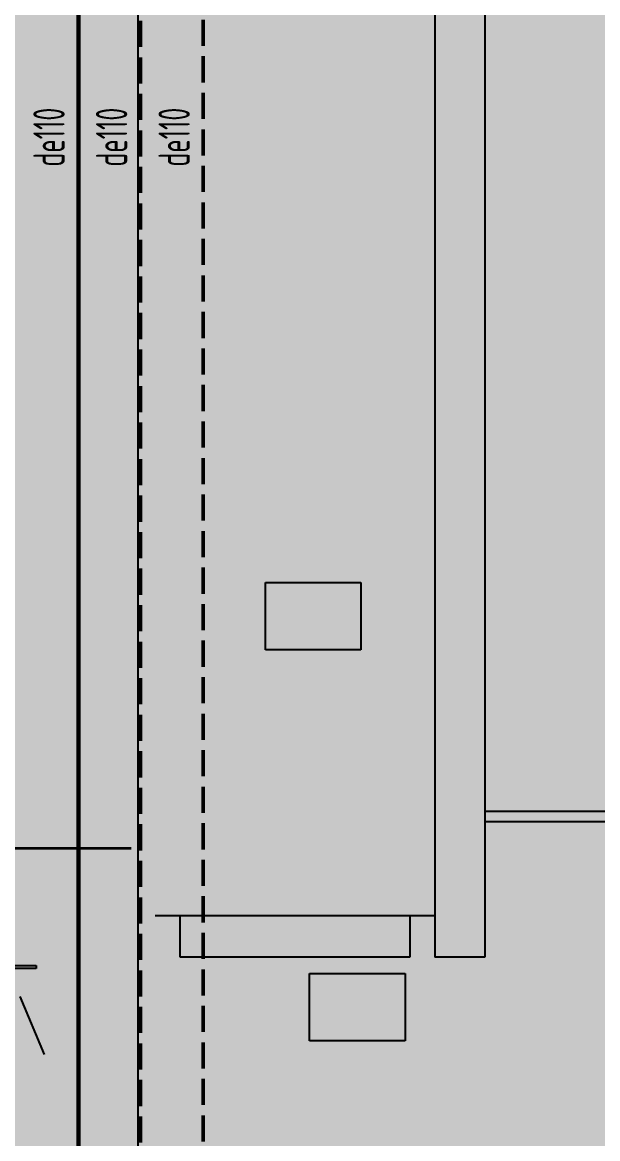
# Model space of a CAD drawing. Header units: inches. Extents: x 143994 to 247866, y 243815 to 272761.
# Drawn here: x 160439 to 163197, y 257056 to 262405 of the extents above; entities that cross this region are included whole.
import ezdxf

# ---------------------------------------------------------------- set-up
doc = ezdxf.new("R2010")
doc.units = ezdxf.units.IN
doc.header["$LTSCALE"] = 1000
doc.header["$MEASUREMENT"] = 0
doc.linetypes.add('DASH', pattern=[0.35, 0.25, -0.1])
doc.linetypes.add('HIDDEN', pattern=[0.375, 0.25, -0.125])
doc.layers.get('DEFPOINTS').update_dxf_attribs({"color": 62})
for name, color, linetype in [('0-建筑1F', 127, 'Continuous'), ('0-建筑2F', 127, 'Continuous'), ('00污水标注', 130, 'Continuous'), ('A-ANNO-NOTE', 4, 'Continuous'), ('A-stair', 1, 'Continuous'), ('I-finish', 8, 'Continuous'), ('PUB_TEXT', 7, 'Continuous'), ('厨卫', 44, 'Continuous')]:
    doc.layers.add(name, color=color, linetype=linetype)
doc.layers.add('00污水管', color=120, linetype='DASH', lineweight=50)
doc.layers.add('A-Wall', color=254, linetype='Continuous', lineweight=35)
doc.layers.add('A-ANNO-NPLT', color=250, linetype='Continuous', plot=False)
doc.styles.add('ECADI', font='hzs.shx', dxfattribs={"width": 0.7, "bigfont": 'hztxt.shx'})

# ---------------------------------------------------------------- blocks, each defined once
blk = doc.blocks.new('QWQW8EF')
at = {"layer": '00污水管', "ltscale": 0.5}
for p, q in [((641636.9, -505809.5), (641636.9, -497335.6)), ((641936.9, -505768.3), (641936.9, -497335.6)), ((642236.9, -505938.3), (642236.9, -497335.6))]:
    blk.add_line(p, q, dxfattribs=at)
at = {"layer": '00污水标注', "style": 'ECADI', "width": 0.7}
for p in [(641572.9, -499866.7), (641872.9, -499866.7), (642172.9, -499866.7)]:
    blk.add_text('de110', height=150, rotation=90, dxfattribs=at).set_placement(p)
blk = doc.blocks.new('144')
at = {"layer": 'PUB_TEXT', "color": 127}
for p, q in [((642564.9, -380464.5), (643023.2, -380464.5)), ((642564.9, -380788.3), (642564.9, -380464.5)), ((643023.2, -380464.5), (643023.2, -380788.3)), ((643023.2, -380788.3), (642564.9, -380788.3))]:
    blk.add_line(p, q, dxfattribs=at)
blk = doc.blocks.new('1442323')
at = {"layer": 'A-stair', "color": 127, "linetype": 'HIDDEN', "ltscale": 15}
for p, q in [((684176.9, -382319.5), (684176.9, -382119.5)), ((685276.9, -382119.5), (685276.9, -382319.5)), ((685276.9, -382319.5), (684176.9, -382319.5))]:
    blk.add_line(p, q, dxfattribs=at)
at = {"layer": 'A-Wall', "color": 127}
blk.add_line((683941.9, -381799.3), (683036.9, -381799.3), dxfattribs=at)
at = {"layer": 'I-finish', "color": 127}
for p, q in [((685636.9, -377148.5), (685636.9, -382319.5)), ((685396.9, -377389.3), (685396.9, -382319.5)), ((685636.9, -381619.3), (686686.9, -381619.3)), ((685636.9, -381669.3), (686686.9, -381669.3)), ((684056.9, -382119.5), (685396.9, -382119.5)), ((685636.9, -382319.5), (685396.9, -382319.5))]:
    blk.add_line(p, q, dxfattribs=at)
at = {"layer": 'PUB_TEXT', "color": 127}
for p, q in [((684796.4, -382397.3), (685254.7, -382397.3)), ((684796.4, -382721), (684796.4, -382397.3)), ((685254.7, -382397.3), (685254.7, -382721)), ((685254.7, -382721), (684796.4, -382721))]:
    blk.add_line(p, q, dxfattribs=at)
at = {"layer": '厨卫', "color": 127}
for p, q in [((683286.9, -382358.8), (683486.9, -382358.8)), ((683486.9, -382358.8), (683486.9, -382373.8)), ((683486.9, -382373.8), (683286.9, -382373.8)), ((683407.7, -382508.1), (683525.4, -382785.8))]:
    blk.add_line(p, q, dxfattribs=at)
blk = doc.blocks.new('fengpitukuang')
at = {"layer": 'A-ANNO-NOTE', "const_width": 12.6, "flags": 128}
blk.add_lwpolyline([(24558.4, -26932.9), (24558.4, -12461.8), (14410.9, -12461.8), (14410.9, -26932.9)], close=True, dxfattribs=at)
at = {"layer": 'A-ANNO-NPLT'}
blk.add_lwpolyline([(24735.2, -27135), (24735.2, -12285), (14234.1, -12285), (14234.1, -27135)], close=True, dxfattribs=at)

msp = doc.modelspace()

# ---------------------------------------------------------------- hatches: boundary and pattern name
at = {"layer": 'DEFPOINTS'}
h = msp.add_hatch(dxfattribs=at)
h.set_pattern_fill('ANSI31', color=250)
h.set_pattern_definition([(45, (-65482.5842, -4e-05), (-1.122532015, 1.122532015), [])])
h.paths.add_polyline_path([(182383.45, 243814.78), (157803.44, 243814.78), (157803.44, 270814.78), (182383.45, 270814.78)])

# ---------------------------------------------------------------- block references
at = {"xscale": 1.618856915721959, "yscale": 1.618856915721959, "zscale": 1.618856915721959, "rotation": 359.9999999999163}
msp.add_blockref('fengpitukuang', (120951.08, 291517.88), dxfattribs=at)
msp.add_blockref('QWQW8EF', (-480931.31, 761580.81))
at = {"layer": '0-建筑1F'}
msp.add_blockref('144', (-480961.31, 640186.38), dxfattribs=at)
at = {"layer": '0-建筑2F'}
msp.add_blockref('1442323', (-522981.31, 640245.41), dxfattribs=at)

doc.saveas('drawing.dxf')
